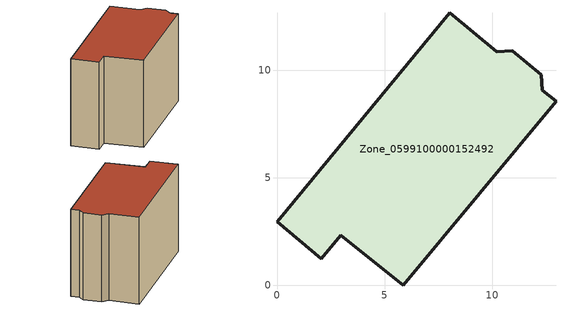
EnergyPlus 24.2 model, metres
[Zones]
Zone_0599100000152492
 floor ground (C_G): 12.34,9.07 12.97,8.56 5.88,0 2.95,2.33 2.05,1.24 0,2.95 8.04,12.67 10.22,10.85 10.93,10.91 12.29,9.79 z0
 wall outside (C_F): 8.04,12.67 0,2.95 2.05,1.24 2.95,2.33 5.88,0 12.97,8.56 12.34,9.07 12.29,9.79 10.93,10.91 10.22,10.85 8.04,12.67 z0:8.51
 roof outside (C_R): 10.22,10.85 8.04,12.67 0,2.95 2.05,1.24 2.95,2.33 5.88,0 12.97,8.56 12.34,9.07 12.29,9.79 10.93,10.91 z8.51
[BUILDING]
Pand.0599100000152492: North Axis=0; Terrain=City; Loads Convergence Tolerance Value=0.04; Temperature Convergence Tolerance Value=0.4; Solar Distribution=FullExterior; Maximum Number of Warmup Days=25; Minimum Number of Warmup Days=1
[Site:Location]
Rotterdam.The.Hague.AP_ZH_NLD Design_Conditions: Latitude=51.96; Longitude=4.45; Time Zone=1; Elevation=-4.5
[SITE:GROUNDTEMPERATURE:BUILDINGSURFACE]
18, 18, 18, 18, 18, 18, 18, 18, 18, 18, 18, 18
[MATERIAL] Thermal Absorptance=0.9; Solar Absorptance=0.7; Visible Absorptance=0.7
Name | Roughness | Thickness | Conductivity | Density | Specific Heat
G.TI.1946 | MediumSmooth | 0.15 | 1 | 540 | 1210
F.TI.1946 | Rough | 0.3 | 0.857143 | 1920 | 840
R.TI.1946 | MediumRough | 0.2 | 0.1 | 1500 | 1000
[CONSTRUCTION]
C_G: G.TI.1946
C_F: F.TI.1946
C_R: R.TI.1946
[ZONE]
Zone_0599100000152492: Type=1; Multiplier=1; Ceiling Height=Autocalculate; Volume=Autocalculate; Floor Area=autocalculate; Part of Total Floor Area=Yes
[ZONEINFILTRATION:DESIGNFLOWRATE]
Infil_Zone_0599100000152492: Zone or ZoneList or Space or SpaceList=Zone_0599100000152492; Schedule=AlwaysOn; Design Flow Rate Calculation Method=Flow/Area; Flow Rate per Floor Area=0.003; Constant Term Coefficient=1; Temperature Term Coefficient=0; Velocity Term Coefficient=0; Velocity Squared Term Coefficient=0
[HVACTEMPLATE:ZONE:IDEALLOADSAIRSYSTEM]
Zone_0599100000152492: Maximum Heating Supply Air Temperature=50; Minimum Cooling Supply Air Temperature=13; Maximum Heating Supply Air Humidity Ratio=0.0156; Minimum Cooling Supply Air Humidity Ratio=0.0077; Heating Limit=NoLimit; Cooling Limit=NoLimit; Dehumidification Control Type=ConstantSensibleHeatRatio; Cooling Sensible Heat Ratio=0.7; Dehumidification Setpoint=60; Humidification Control Type=None; Humidification Setpoint=30; Outdoor Air Method=None; Outdoor Air Flow Rate per Person=0.00944; Outdoor Air Flow Rate per Zone Floor Area=0; Outdoor Air Flow Rate per Zone=0; Demand Controlled Ventilation Type=None; Outdoor Air Economizer Type=NoEconomizer; Heat Recovery Type=None; Sensible Heat Recovery Effectiveness=0.7; Latent Heat Recovery Effectiveness=0.65
[ZONECONTROL:THERMOSTAT]
ThermostatControl_Zone_0599100000152492: Zone or ZoneList=Zone_0599100000152492; Control Type Schedule=DualSetpointControlType; Control 1=Thermostat_Zone_0599100000152492; Temperature Difference Between Cutout And Setpoint=0
[THERMOSTATSETPOINT:DUALSETPOINT]
Thermostat_Zone_0599100000152492: Heating Setpoint Temperature Schedule=HeatingSetpoint_Zone_0599100000152492; Cooling Setpoint Temperature Schedule=CoolingSetpoint_Zone_0599100000152492
[SCHEDULE:COMPACT]
HeatingSetpoint_Zone_0599100000152492: Through: 12/31, For: AllDays, Until: 24:00, 21
CoolingSetpoint_Zone_0599100000152492: Through: 12/31, For: AllDays, Until: 24:00, 24
DualSetpointControlType: Through: 12/31, For: AllDays, Until: 24:00, 4
AlwaysOn: Through: 12/31, For: AllDays, Until: 24:00, 1
